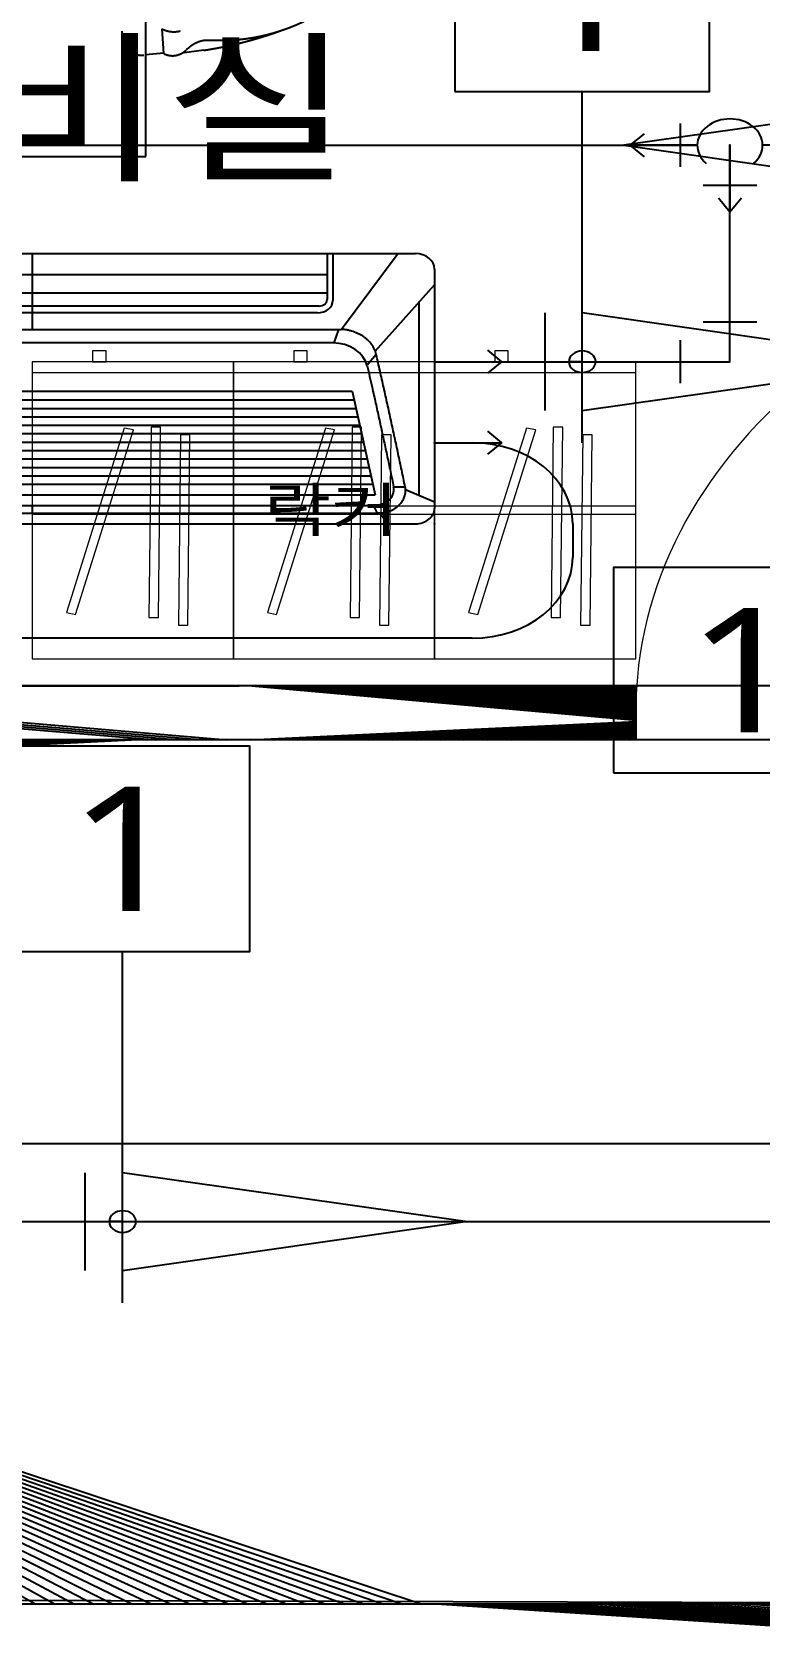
# Model space of a CAD drawing. Extents: x 11551484 to 2613213153046, y -2602833546311 to 14142.
# Drawn here: x 1301019264448 to 1301142150516, y -1301356682376 to -1301084002456 of the extents above; entities that cross this region are included whole.
import ezdxf
from ezdxf.enums import TextEntityAlignment as Align

# ---------------------------------------------------------------- set-up
doc = ezdxf.new("R2010")
doc.units = 0
doc.header["$LTSCALE"] = 1000
doc.header["$MEASUREMENT"] = 0
doc.header["$PDMODE"] = 35
doc.linetypes.add('DH-HID2', pattern=[1.2000000000000002, 0.8, -0.4])
doc.layers.get('0').update_dxf_attribs({"linetype": 'CONTINUOUS'})
for name, color, linetype in [('03-TEXT', 3, 'CONTINUOUS'), ('04_FUR', 6, 'CONTINUOUS'), ('DVM_DRAIN', 5, 'CONTINUOUS'), ('DVM_DRAIN_MARK', 7, 'CONTINUOUS'), ('DVM_INDOOR', 7, 'CONTINUOUS'), ('DVM_PIPE', 3, 'CONTINUOUS'), ('DVM_ROOM', 2, 'CONTINUOUS'), ('DVM_UNIT_BP', 7, 'CONTINUOUS'), ('DVM_UNIT_DP', 4, 'CONTINUOUS'), ('DVM_UNIT_LP', 3, 'CONTINUOUS'), ('FU-FURM', 251, 'DH-HID2'), ('wall', 3, 'CONTINUOUS'), ('WINDOW', 4, 'CONTINUOUS')]:
    doc.layers.add(name, color=color, linetype=linetype)
doc.layers.add('Arch', color=8, linetype='CONTINUOUS', lineweight=0)
doc.styles.add('DVM_DEFAULT', font='malgun.ttf')
doc.styles.add('맑은 고딕', font='malgun.ttf')
doc.styles.add('코레일둥고', font='H2GTRE.TTF')
pattern_1 = [(45, (-34694.73136349209, 110.6576521303505), (-35.35533905932738, 35.35533905932738), [])]

# ---------------------------------------------------------------- blocks, each defined once
blk = doc.blocks.new('F-509')
at = {"layer": 'FU-FURM'}
for p, q in [((1121.4706911596, 361.4706350847118), (1121.4706911596, 394.6663301478402)), ((1136.300296670495, 357.767953109942), (1140.781176578661, 316.7655926048319)), ((1141.321085648698, 283.4599108596449), (1104.525059931097, 280.2406456472818)), ((1140.860153386981, 283.4031374957267), (1143.340240803955, 249.8150474843569)), ((1295, 250), (0, 250)), ((1295, -450), (1295, 250))]:
    blk.add_line(p, q, dxfattribs=at)
for centre, radius, start, end in [((691.8494080367673, 389.1099416289508), 429.6572114810563, 0.7409719999552628, 23.24636800062055), ((238.7150052813231, 247.1287990342389), 904.3784679678531, 7.027010000026164, 16.45222100003707), ((1187.588145120564, 366.6144330181269), 66.31719127439725, 184.4485209996954, 219.3424400005716), ((1049.877183926525, 301.9465267035557), 58.80081010332952, 338.3372200004081, 11.75419299988825), ((1101.612286567164, 299.4733253258019), 42.8161570608496, 338.0372190001537, 35.88820500065422), ((1107.70774098736, 242.1077289997629), 36.14636417910448, 270, 7.016495999689363)]:
    blk.add_arc(centre, radius, start, end, dxfattribs=at)
blk = doc.blocks.new('$DorLib2D$00000001')
for p, q in [((0.45, 0.9750000000000001), (0.5000000000000002, 0.9750000000000001)), ((0.45, 0), (0.45, 0.9750000000000001)), ((0.5, 0), (0.5, 0.9750000000000001)), ((0.5, 0), (0.45, 0))]:
    blk.add_line(p, q)
at = {"lineweight": 13}
blk.add_arc((0.475, 0), 0.975, 91.4692835813538, 180, dxfattribs=at)
blk = doc.blocks.new('arrttt')
at = {"layer": 'Arch', "color": 6}
for p, q in [((883190.8091866482, 53558.69435824384), (882890.8091866482, 53558.69435824384)), ((882890.8091866482, 53558.69435824384), (882890.8091866482, 53008.69435824384)), ((883190.8091866482, 53008.69435824384), (883190.8091866482, 53558.69435824384)), ((882958.8985705156, 53496.28628451897), (882955.7710362856, 53144.11944006763)), ((882972.8981335749, 53496.17567644276), (882958.8985705156, 53496.28628451897)), ((882969.7705993449, 53144.00883199142), (882972.8981335749, 53496.17567644276)), ((883002.7963182068, 53482.13487960871), (882999.6687839768, 53129.96803515738)), ((883016.7958812664, 53482.0242715325), (883002.7963182068, 53482.13487960871)), ((883013.6683470361, 53129.85742708117), (883016.7958812664, 53482.0242715325)), ((883126.3991924241, 53476.32548065305), (883039.9940775736, 53134.9086914806)), ((883053.5695452989, 53131.48718946458), (883139.9746601492, 53472.90397863726)), ((883139.9746601492, 53472.90397863726), (883126.3991924241, 53476.32548065305)), ((882890.8091866482, 53291.19435824384), (883190.8091866482, 53291.19435824384)), ((882890.8091866482, 53276.19435824384), (883190.8091866482, 53276.19435824384)), ((882955.7710362856, 53144.11944006763), (882969.7705993449, 53144.00883199142)), ((883039.9940775736, 53134.9086914806), (883053.5695452989, 53131.48718946458)), ((882999.6687839768, 53129.96803515738), (883013.6683470361, 53129.85742708117)), ((883190.8091866482, 53028.69435824384), (882890.8091866482, 53028.69435824384)), ((882890.8091866482, 53008.69435824384), (883190.8091866482, 53008.69435824384)), ((883100.8091866482, 53008.69435824384), (883080.8091866482, 53008.69435824384)), ((883080.8091866482, 53008.69435824384), (883080.8091866482, 52988.69435824384)), ((883100.8091866482, 52988.69435824384), (883100.8091866482, 53008.69435824384)), ((883080.8091866482, 52988.69435824384), (883100.8091866482, 52988.69435824384))]:
    blk.add_line(p, q, dxfattribs=at)
blk = doc.blocks.new('DVM_BACKGROUND')
at = {"layer": 'wall', "ltscale": 10}
h = blk.add_hatch(dxfattribs=at)
h.set_pattern_fill('_USER', color=256, scale=50, angle=45, pattern_type=0)
h.set_pattern_definition(pattern_1)
h.paths.add_polyline_path([(11483101.33441699, -14250165.27273537), (11483101.33441699, -14249350.30844779), (11483101.33441697, -14248172.45241224), (11482901.33441697, -14248172.45241224), (11482901.33441697, -14250865.27273537), (11483101.334417, -14250865.27273537), (11483701.334417, -14250865.27273537), (11485833.83441696, -14250865.27273535), (11485833.83441696, -14250965.27273534), (11485883.83441696, -14250965.27273534), (11485933.83441696, -14250965.27273534), (11485933.83441697, -14250865.27273535), (11487611.33441698, -14250865.27273532), (11487611.33441698, -14250765.27273533), (11486711.33441698, -14250765.27273533), (11484901.334417, -14250765.27273536), (11483101.334417, -14250765.27273537)])
h.paths.add_polyline_path([(11487035.59672494, -14250519.50567434), (11487035.59672494, -14250371.95011878), (11487283.37450271, -14250371.95011878), (11487283.37450271, -14250519.50567434)], flags=9)
h.paths.add_polyline_path([(11485452.37260745, -14250535.64348578), (11485452.37260745, -14250380.31015245), (11486298.928163, -14250380.31015245), (11486298.928163, -14250535.64348578)], flags=9)
h.paths.add_polyline_path([(11483345.26733543, -14248763.00546598), (11483345.26733543, -14248615.44991042), (11483953.26733543, -14248615.44991042), (11483953.26733543, -14248763.00546598)], flags=9)
h.paths.add_polyline_path([(11484017.57913039, -14250535.64922801), (11484017.57913039, -14250377.87145024), (11484635.24579705, -14250377.87145024), (11484635.24579705, -14250535.64922801)], flags=9)
h.paths.add_polyline_path([(11484497.14655977, -14248911.60871928), (11484497.14655977, -14248764.05316373), (11484850.70211533, -14248764.05316373), (11484850.70211533, -14248911.60871928)], flags=9)
h.paths.add_polyline_path([(11484496.49393807, -14248801.81602343), (11484496.49393807, -14248654.26046788), (11484851.27171585, -14248654.26046788), (11484851.27171585, -14248801.81602343)], flags=9)
h.paths.add_polyline_path([(11485363.32209256, -14249918.30686888), (11485363.32209256, -14249469.28311686), (11487415.00284941, -14249469.28311686), (11487415.00284941, -14249918.30686888)], flags=9)
h.paths.add_polyline_path([(11484919.24945913, -14247737.56109879), (11485422.55881165, -14247737.56109879), (11485422.55881165, -14248101.71649447), (11484919.24945913, -14248101.71649447)], flags=9)
h.paths.add_polyline_path([(11486551.77395244, -14247341.34964989), (11487280.46459992, -14247341.34964989), (11487280.46459992, -14247740.45180816), (11486551.77395244, -14247740.45180816)], flags=9)
h.paths.add_polyline_path([(11482261.67988832, -14249525.99063136), (11482261.67988832, -14248811.73451625), (11482660.78204659, -14248811.73451625), (11482660.78204659, -14249525.99063136)], flags=9)
h.paths.add_polyline_path([(11481880.90492341, -14251923.92021739), (11481880.90492341, -14251206.62525336), (11482280.00708168, -14251206.62525336), (11482280.00708168, -14251923.92021739)], flags=9)
h.paths.add_polyline_path([(11481886.7345255, -14249829.5359551), (11481886.7345255, -14249108.18919251), (11482285.83668377, -14249108.18919251), (11482285.83668377, -14249829.5359551)], flags=9)
h.paths.add_polyline_path([(11483748.92647042, -14247341.34964989), (11484473.31208193, -14247341.34964989), (11484473.31208193, -14247740.45180816), (11483748.92647042, -14247740.45180816)], flags=9)
h = blk.add_hatch(dxfattribs=at)
h.set_pattern_fill('_USER', color=256, scale=50, angle=45, pattern_type=0)
h.set_pattern_definition(pattern_1)
h.paths.add_polyline_path([(11482901.33441697, -14250865.27273537), (11482901.33441697, -14255272.95241223), (11483101.33441704, -14255272.95241223), (11483101.334417, -14252465.27273537), (11483101.334417, -14251665.27273537), (11483101.334417, -14250865.27273537)])
h.paths.add_polyline_path([(11485833.83441697, -14251865.27273535), (11485833.83441697, -14252565.27273535), (11485833.83441697, -14255272.95241223), (11485933.83441697, -14255272.95241223), (11485933.83441697, -14254268.70628947), (11485933.83441697, -14253468.70628947), (11485933.83441697, -14252565.27273534), (11488565.83441695, -14252565.27273533), (11488566.33441695, -14252565.77273533), (11488566.33441695, -14252665.27273532), (11488616.33441695, -14252665.27273532), (11488666.33441695, -14252665.27273532), (11488666.33441694, -14252465.27273532), (11485933.83441697, -14252465.27273535), (11485933.83441696, -14251865.27273534)])
h.paths.add_polyline_path([(11488616.33441698, -14255473.45241223), (11488666.33441698, -14255473.45241222), (11488666.33441698, -14255272.95241222), (11488666.33441697, -14253565.27273532), (11488566.33441696, -14253565.27273533), (11488566.33441698, -14255272.95241223), (11488566.33441698, -14255372.95241223), (11488566.33441698, -14255473.45241223)])
h.paths.add_polyline_path([(11481880.90492341, -14254179.65933639), (11481880.90492341, -14253458.56581121), (11482280.00708168, -14253458.56581121), (11482280.00708168, -14254179.65933639)], flags=9)
for p, q in [((11487611.33441698, -14250765.27273533), (11483101.334417, -14250765.27273537)), ((11487611.33441698, -14250765.27273533), (11487611.33441698, -14250865.27273532)), ((11487611.33441698, -14250865.27273533), (11485933.83441697, -14250865.27273535)), ((11488666.33441694, -14252465.27273532), (11485933.83441697, -14252465.27273534))]:
    blk.add_line(p, q, dxfattribs=at)
at = {"color": 251, "true_color": 0x636466, "rotation": 269.9999999999999}
blk.add_blockref('F-509', (11486679.03216225, -14248179.22549389), dxfattribs=at)
at = {"layer": '04_FUR', "rotation": 180}
for p in [(12369902.14360363, -14197156.57837713), (12370202.14360363, -14197156.57837713), (12370502.14360363, -14197156.57837713)]:
    blk.add_blockref('arrttt', p, dxfattribs=at)
at = {"layer": 'WINDOW', "xscale": -900, "yscale": -900, "zscale": -900, "rotation": 180}
blk.add_blockref('$DorLib2D$00000001', (11488061.33441698, -14250815.27273532), dxfattribs=at)
at = {"layer": '03-TEXT', "style": '맑은 고딕'}
blk.add_text('직원실/탕비실', height=222.2222222222222, dxfattribs=at).set_placement((11485406.448099, -14249585.17482379), align=Align.TOP_LEFT)
at = {"layer": 'FU-FURM', "style": '코레일둥고'}
blk.add_text('락커', height=80, dxfattribs=at).set_placement((11487056.48561383, -14250479.172341))
blk = doc.blocks.new('DVM_DP_VEC')
at = {"layer": 'DVM_UNIT_DP', "color": 0}
blk.add_line((0, 0), (100, 0), dxfattribs=at)
blk.add_lwpolyline([(78.78679656440357, 21.21320343559637), (100, 0), (78.78679656440357, -21.21320343559637)], dxfattribs=at)
blk.add_point((0, 0), dxfattribs=at)
blk = doc.blocks.new('DVM_LP_VEC')
at = {"layer": 'DVM_UNIT_LP', "color": 0}
blk.add_line((0, 0), (100, 0), dxfattribs=at)
blk.add_lwpolyline([(78.78679656440357, 21.21320343559637), (100, 0), (78.78679656440357, -21.21320343559637)], dxfattribs=at)
blk.add_point((0, 0), dxfattribs=at)
blk = doc.blocks.new('DVM_ID_CST_WF1W_AP_970X135X410_T_BLO')
at = {"layer": 'DVM_INDOOR'}
h = blk.add_hatch(dxfattribs=at)
h.set_pattern_fill('DOTS', color=0, scale=15)
h.set_pattern_definition([(0, (0.0003496646069152121, -0.09714505920308886), (11.90625, 23.8125), [0, -23.8125])])
h.paths.add_polyline_path([(427.7677599780375, 403.0051856108724, 0.414213562372542), (439.7677599780149, 415.0051856108725), (439.767759978015, 426.8167993794647), (-439.7670373938232, 426.8167993794648), (-439.7670373938232, 415.0051856108725, 0.4142135623736464), (-427.7670373938006, 403.0051856108724)])
h.paths.add_polyline_path([(-439.7670373938232, 461.5746551591514), (-439.7670373938232, 426.8167993794648), (439.7677599780149, 426.8167993794647), (439.7677599780149, 461.5746551591515)])
h.paths.add_polyline_path([(-439.7670373938232, 500.0072533002758), (-439.7670373938232, 461.5746551591514), (439.7677599780149, 461.5746551591515), (439.7677599780149, 499.9927466878061)])
at = {"layer": 'DVM_INDOOR', "color": 0}
for p, q in [((-571.4990598701573, 500.0094260231808), (571.5009401298428, 499.990573945807)), ((0.0003612920958175891, 499.4283078184637), (0.0003612920958175891, 359.8821821272629)), ((448.4642055202443, 499.9926032529292), (448.4642055202443, 413.5951200376015)), ((545.491903168079, 500.0089970429732), (461.0322544807315, 359.8761124277978)), ((-439.6487621943843, 461.5746551591514), (439.7677599780149, 461.5746551591515)), ((600.0004700649214, 471.4905739496835), (600.0004700649214, 28.49057395743668)), ((511.5411571904516, 319.3819922798672), (600.001410194764, 442.4832492327834)), ((439.7677599780149, 426.8167993794647), (-439.7670373938232, 426.8167993794648)), ((576.7863884121195, 410.0078044250793), (576.7863884121194, 52.85681538480305)), ((425.4642055202442, 390.5951200376015), (-425.6456984023123, 390.5951200376034)), ((-461.030374221046, 359.8761124277978), (460.864802429351, 359.8882496373798)), ((456.7053250291463, 359.8881948757862), (449.8132476263348, 334.7342913305408)), ((448.4619465166802, 334.7329617396376), (-448.4613554322693, 334.7326016648243)), ((513.0342722146892, 313.2273322624525), (499.2995715422561, 293.7900992585048)), ((-476.8691402362433, 245.7597731332266), (476.869855491873, 245.7597731332266)), ((476.8698554918732, 245.7597731332266), (511.1667994104088, 53.39360460217856)), ((-479.7912322273677, 229.3608049009347), (479.7936258101134, 229.3608049009347)), ((-485.3887959221527, 197.9469173546961), (485.3944045107752, 197.9469173546961)), ((-482.6080843217968, 213.5524497389874), (482.6120957862732, 213.5524497389874)), ((-488.1692921244019, 182.3425937984354), (488.1764977134545, 182.3425937984354)), ((-493.6936343020755, 151.3396301165635), (493.7040128416355, 151.3396301165635)), ((-490.9136592278325, 166.9410290689291), (490.9224410662761, 166.9410290689291)), ((-496.4732692096385, 135.7401402014881), (496.4852442549376, 135.7401402014881)), ((-502.0670361433858, 104.3475603224379), (502.082224013861, 104.3475603224379)), ((-499.2525220345811, 120.1427945586584), (499.2660933661667, 120.1427945586584)), ((-507.5875860502828, 73.3658791081211), (507.6059446931439, 73.3658791081211)), ((-504.8097190014089, 88.95544768650595), (504.8264821539148, 88.95544768650595)), ((-511.1463967359131, 53.39360460217856), (511.1667994104085, 53.39360460217856)), ((538.9125299232195, 68.46078648941202), (556.1512823488431, 68.44762483789142)), ((556.6937252461644, 63.38770585423581), (600.0004700649214, 40.6899388878962)), ((509.1680617193318, 33.32039268178002), (-509.1673464636715, 33.32039268178002)), ((0.0003576278308027585, 33.32039268178002), (0.0003881806525782849, 19.49141748498572)), ((509.1680617193318, 33.32039268178002), (514.6012343886863, 19.49134255372709)), ((-571.5, 0), (571.5, 0)), ((-514.6004580273811, 19.49149241624435), (514.6012343886863, 19.49134255372709)), ((518.5893372665213, 19.66940395804587), (530.8807938719937, -0.008756085566345509))]:
    blk.add_line(p, q, dxfattribs=at)
blk.add_lwpolyline([(439.7677599780149, 499.9927466878061), (439.7677599780149, 415.0051856108724, -0.414213562372544), (427.7677599780374, 403.0051856108724), (-427.8324047024502, 403.0051856092625)], format="xyb", dxfattribs=at)
for centre, radius, start, end in [((571.5004700649215, 471.4905739496835), 28.5, 0, 89.99905499171611), ((425.4642055202443, 413.5951200376015), 23, 269.9999999999999, 0), ((448.4619673923672, 282.7329617396417), 52, 10.44983575181685, 90.0000230017069), ((571.5085142349991, 28.49195459122097), 28.491955863373, 269.9828783344734, 359.997223620263)]:
    blk.add_arc(centre, radius, start, end, dxfattribs=at)
for points, knots in [([(511.5404104709472, 319.3821118932584), (511.4336502342702, 319.7360927399697), (511.0769739508645, 320.878715260181), (509.5995853681956, 325.1366726828558), (506.3999062258457, 331.8917883886741), (501.5931709133728, 338.6660547955946), (497.0906985902401, 343.5279750988557), (493.410579995821, 346.8683578946759), (489.455687062114, 349.8786430206657), (483.851311064166, 353.4155066249588), (477.8205351944169, 356.2073370675695), (471.4957316135891, 358.1871665434965), (467.4493494513453, 359.0719056709842), (464.1762957368586, 359.5732296130726), (462.2506170903315, 359.781003699922), (461.1452468963597, 359.8681862399528), (460.864802429351, 359.8882496373797)], [0, 0, 0, 0, 0.01608518895956973, 0.05207365526348239, 0.196027520479133, 0.3399813856947836, 0.411958318302609, 0.4839352509104343, 0.5559121835182596, 0.6278891161260849, 0.7718429813417356, 0.8438199139495608, 0.9157968465573861, 0.9517853128612987, 0.9877737791652115, 1, 1, 1, 1]), ([(513.0342722146883, 313.2273322624537), (512.7324728312245, 314.8545452275278), (512.2582030729208, 316.9148345202231), (511.6725120337736, 318.9441077775231), (511.5404104709468, 319.3821118932588)], [0, 0, 0, 0, 0.7833779727462047, 1, 1, 1, 1]), ([(540.575709729644, 159.8634561924709), (540.5494614987869, 160.014525130137), (538.7502941428642, 170.3684302817053), (535.1548267262823, 190.9217437106271), (529.7319927174652, 221.5148550020097), (524.2396556423295, 252.0973490672125), (519.6046891035384, 277.5736728821789), (516.3296276273098, 295.4021363733819), (514.4495186430848, 305.588472232364), (513.506384274919, 310.6810291991692), (513.0342722146892, 313.2273322624531)], [0, 0, 0, 0, 0.002952561866221171, 0.202362049492977, 0.4017715371197327, 0.6011810247464885, 0.8005905123732442, 0.9002952561866221, 0.9501476280933111, 1, 1, 1, 1]), ([(506.7541311361978, 253.0561061938955), (507.6937394686464, 247.8752629031555), (510.3256614593614, 233.3117994246822), (514.6101016991437, 209.3594337641441), (519.5868509171759, 181.1961438563823), (524.5108848944695, 153.0252861755007), (529.3783547058987, 124.8464243088031), (534.1832137992222, 96.6587586773471), (537.3382977970008, 77.86023257107897), (538.9125299232204, 68.46078648941202)], [0, 0, 0, 0, 0.08428539454746853, 0.2369044954562237, 0.389523596364979, 0.5421426972737342, 0.6947617981824895, 0.8473808990912448, 1, 1, 1, 1]), ([(556.1512823488437, 68.44762483789086), (554.4432278380212, 78.65959459191387), (551.0118526773289, 99.08192600714105), (545.8191025958862, 129.5537090252304), (542.3222172604823, 149.8116150965857), (540.5757224062166, 159.8633832337913)], [0, 0, 0, 0, 0.3349869304479672, 0.6699738608959345, 1, 1, 1, 1]), ([(535.5655812855892, 48.89679283793166), (535.1328921385488, 48.11379483983339), (534.3801682169814, 46.88435098278703), (533.3833917344813, 45.49046492062527), (532.7131131573836, 44.62938641716582), (532.1930496168937, 43.9974549716994), (531.6559682301971, 43.37990043700208), (530.9177495565867, 42.57622058579497), (529.9546077375393, 41.60965172632322), (528.737729812998, 40.51396050640241), (527.4632259683443, 39.48580258211334), (526.1345780251489, 38.52851983764069), (524.2963616533206, 37.35000655819485), (520.9188869977842, 35.55332968402033), (517.2780370126951, 34.32341201055223), (514.0610216465101, 33.70499769490536), (512.4380675567294, 33.48346902552723), (510.8054780150763, 33.35013716643127), (509.7138686559391, 33.320392681779), (509.1680617193318, 33.32039268178002)], [0, 0, 0, 0, 0.08350158727057388, 0.134418165755542, 0.1598764549980261, 0.1853347442405101, 0.2107930334829942, 0.2362513227254782, 0.2871679012104463, 0.3380844796954144, 0.3890010581803826, 0.4399176366653507, 0.4908342151503188, 0.5926673721202551, 0.7963336860601276, 0.8472502645450957, 0.8981668430300638, 0.9490834215150319, 1, 1, 1, 1]), ([(535.5655812855892, 48.89679283793177), (535.6605719500352, 49.06868876046175), (536.7905474796806, 51.16161269518736), (538.0744494694922, 54.4064977163799), (539.0015355241529, 58.67694793388861), (539.2892576195476, 61.39291102761044), (539.341356523133, 63.57478604604475), (539.2751146302666, 65.75631942381139), (539.0927254981442, 67.38487235804527), (538.91252992322, 68.46078648941156)], [0, 0, 0, 0, 0.02912868415534248, 0.3527524561035617, 0.5145643420776712, 0.6763762280517809, 0.7572821710388357, 0.8381881140258904, 1, 1, 1, 1]), ([(552.8168829601553, 43.65527452443504), (553.8163409810621, 45.80159121875212), (555.1620771559941, 49.46849781577848), (556.3079224454112, 54.77183496186623), (556.6961110362871, 58.56978760712897), (556.7583688539142, 61.44704829694692), (556.7218900043216, 62.79890994778381), (556.6937182789246, 63.38785151250337)], [0, 0, 0, 0, 0.3498295049363406, 0.5750601210634518, 0.800290737190563, 0.9129060452541187, 1, 1, 1, 1]), ([(556.6937182789246, 63.38785151250337), (556.6854630497354, 63.56043049115371), (556.5940078624061, 65.25553562677348), (556.4014822367384, 66.9442681996845), (556.1512823488432, 68.44762483789142)], [0, 0, 0, 0, 0.1017792736550928, 1, 1, 1, 1]), ([(518.5893372665208, 19.66940395804587), (518.782258582028, 19.68664457767064), (519.733838216643, 19.77808559287424), (521.4381379802538, 19.99962801570129), (525.9352369804254, 20.83638770876516), (531.0280066503527, 22.52319752790353), (535.7548096752206, 25.00902020877035), (538.3269185467597, 26.64475143149897), (540.1862576674442, 27.97490018177788), (541.9702927078346, 29.40431520112699), (543.6737337060298, 30.92905504205859), (545.0219414773304, 32.27561560685749), (546.0540917515267, 33.39688201662054), (546.804672246922, 34.25896116911505), (547.5323926114492, 35.1405353215159), (548.4711776199841, 36.34134818890638), (550.0251531289881, 38.51042777912286), (551.5499500051354, 41.06120922643206), (552.5293795174601, 43.03786646344369), (552.8168829601553, 43.65527452443504)], [0, 0, 0, 0, 0.01327019338934587, 0.06549583673095927, 0.1177214800725728, 0.3266240534390266, 0.4310753401222536, 0.483300983463867, 0.5355266268054805, 0.5877522701470939, 0.6399779134887074, 0.6922035568303209, 0.7183163785011275, 0.7444292001719343, 0.770542021842741, 0.7966548435135478, 0.8488804868551612, 0.9533317735383882, 1, 1, 1, 1]), ([(518.5893372665213, 19.66940395804587), (518.0230051543612, 19.61879308334093), (516.6949875322215, 19.52627732559401), (515.3637446557999, 19.49175383074882), (514.6012343886863, 19.49134255372709)], [0, 0, 0, 0, 0.4272316611373876, 1, 1, 1, 1])]:
    blk.add_open_spline(points, degree=3, knots=knots, dxfattribs=at)
blk.add_open_spline([(499.5994997390569, 292.1644401757762), (502.0032515391083, 279.1312835756832), (504.3878599444205, 266.0951159793729), (506.7519931379201, 253.0558180039768)], degree=3, dxfattribs=at)
at = {"layer": 'DVM_UNIT_BP'}
blk.add_point((600.0004700649214, 0), dxfattribs=at)
at = {"layer": 'DVM_UNIT_DP'}
blk.add_blockref('DVM_DP_VEC', (600.0004700649214, 299.9999999999999), dxfattribs=at)
at = {"layer": 'DVM_UNIT_LP'}
blk.add_blockref('DVM_LP_VEC', (600.0004700649214, 150), dxfattribs=at)
blk = doc.blocks.new('CAD_AC_D_T')
at = {"layer": 'DVM_DRAIN', "color": 1}
for p, q in [((40.02287726104259, 73.74445834074868), (-40.02287726104259, 73.74445834074868)), ((-73.74445834080689, 40.02287726098439), (-73.74445834080689, -40.02287726098439)), ((73.74445834127255, 40.02287726098439), (73.74445834127255, -40.02287726098439))]:
    blk.add_line(p, q, dxfattribs=at)
at = {"layer": 'DVM_DRAIN', "color": 2}
blk.add_arc((0, 0), 48.77107199999999, 136.3156871818883, 43.68431281811175, dxfattribs=at)
at = {"layer": 'DVM_UNIT_DP', "color": 4, "rotation": 90}
blk.add_blockref('DVM_DP_VEC', (0, 0), dxfattribs=at)
at = {"layer": 'DVM_UNIT_DP', "color": 2, "xscale": -1}
blk.add_blockref('DVM_DP_VEC', (-48.76263796930448, -0.9069742574784954), dxfattribs=at)
at = {"layer": 'DVM_UNIT_DP', "color": 1}
blk.add_blockref('DVM_DP_VEC', (48.771072, 0), dxfattribs=at)
blk = doc.blocks.new('CAD_DRAIN_DIR')
at = {"layer": 'DVM_DRAIN_MARK', "color": 0, "linetype": 'Continuous'}
for p, q in [((-6.59952092973981e-11, -150.3578458413394), (6.59952092973981e-11, 150.3578458413394)), ((-55.55061784064634, -90.21470750475889), (-55.55061784033427, 90.21470750484407)), ((511.2168043320999, -3.553484884001426e-10), (3.959144123655278e-11, 90.21470750479786)), ((-3.959144123655278e-11, -90.2147075048051), (511.2168043320999, -3.553484884001426e-10))]:
    blk.add_line(p, q, dxfattribs=at)
blk = doc.blocks.new('CAD_DRAIN_MARK')
at = {"layer": 'DVM_DRAIN_MARK', "color": 0}
blk.add_lwpolyline([(-190, -190), (190, -190), (190, 190), (-190, 190)], close=True, dxfattribs=at)
at = {"layer": 'DVM_DRAIN_MARK', "color": 0, "ltscale": 0.05, "style": 'DVM_DEFAULT'}
blk.add_attdef('S', text='', height=230, dxfattribs=at).set_placement((5, 6.110667527536862e-13), align=Align.MIDDLE_CENTER)
blk = doc.blocks.new('260514_슬하신경정신과의원(에어컨 오봉수)')
at = {"layer": 'DVM_DRAIN', "color": 1}
for p, q in [((11487711.92072524, -14250091.27273534), (11487791.92072524, -14250091.27273534)), ((11487677.92072524, -14250205.27273534), (11487677.92072524, -14250125.27273534))]:
    blk.add_line(p, q, dxfattribs=at)
at = {"layer": 'DVM_DRAIN'}
for points in [[(11483391.3421642, -14250464.37318166), (11483391.3421642, -14249764.66723203), (11487703.14988328, -14249764.66723203)], [(11487311.33488704, -14250165.27273534), (11487751.92072524, -14250165.27273534), (11487751.92072524, -14249764.66723203)], [(11485233.83441697, -14252479.62490825), (11485233.83441697, -14251756.91564099), (11488458.12398777, -14251756.91564099)]]:
    blk.add_lwpolyline(points, dxfattribs=at)
at = {"layer": 'DVM_DRAIN_MARK', "color": 2}
for points in [[(11487531.62780614, -14250165.27273534, 0, 0, 0), (11487511.62780614, -14250165.27273534, 40, 40, -1), (11487551.62780614, -14250165.27273534, 40, 40, -1), (11487511.62780614, -14250165.27273534, 0, 0, 0), (11487531.62780614, -14250165.27273534, 0, 0, 0), (11487531.62780614, -14249665.27273534, 0, 0, 0)], [(11486845.97920237, -14251756.91564099, 0, 0, 0), (11486825.97920237, -14251756.91564099, 40, 40, -1), (11486865.97920237, -14251756.91564099, 40, 40, -1), (11486825.97920237, -14251756.91564099, 0, 0, 0), (11486845.97920237, -14251756.91564099, 0, 0, 0), (11486845.97920237, -14251256.91564099, 0, 0, 0)]]:
    blk.add_lwpolyline(points, format="xyseb", dxfattribs=at)
at = {"layer": 'DVM_PIPE'}
for points in [[(11487311.33488704, -14250315.27273534), (11487367.5163187, -14250315.27273534, -0.4142135623632491), (11487517.5163187, -14250465.27273534), (11487517.5163187, -14250527.13589155, -0.414213562373095), (11487367.5163187, -14250677.13589155), (11483822.15592777, -14250677.13589155, -0.414213562373095), (11483672.15592777, -14250527.13589155), (11483672.15592778, -14250177.13589155)], [(11488894.53572867, -14251613.17678551), (11483822.15592777, -14251613.17678551, -0.414213562373095), (11483672.15592777, -14251463.17678551), (11483672.15592778, -14251263.17678551)]]:
    blk.add_lwpolyline(points, format="xyb", dxfattribs=at)
at = {"layer": 'DVM_ROOM'}
for points in [[(11485933.83441697, -14252454.42267964), (11488666.33441695, -14252465.27273532), (11488666.33441698, -14258567.45241224), (11490073.85301157, -14258567.45241225), (11490073.85301157, -14252465.27273531), (11496759.24147333, -14252465.27273531), (11496759.24147333, -14255877.95241211), (11498137.36454859, -14255877.95241224), (11498137.36454859, -14254777.45241224), (11503179.33441697, -14254777.45241224), (11503179.33441697, -14249068.2155909), (11496901.33441697, -14249068.2155909), (11496901.33441697, -14248372.45241224), (11496201.33441697, -14248372.45241224), (11496201.33441697, -14248172.45241224), (11492973.83441697, -14248172.45241224), (11492973.83441697, -14250865.27273528), (11489951.33441698, -14250865.27273528), (11489951.33441697, -14248172.45241224), (11488711.33441698, -14248191.99843914), (11488711.33441698, -14250865.27273532), (11485933.83441696, -14250865.27273535)], [(11483101.33441697, -14248215.85486777), (11488611.33441698, -14248215.85486777), (11488611.33441698, -14250765.27273532), (11483101.33441697, -14250765.27273532)]]:
    blk.add_lwpolyline(points, close=True, dxfattribs=at)
blk.add_blockref('DVM_BACKGROUND', (0, 0))
at = {"layer": 'DVM_DRAIN', "rotation": 180}
blk.add_blockref('CAD_AC_D_T', (11487751.92072523, -14249764.66723203), dxfattribs=at)
at = {"layer": 'DVM_DRAIN_MARK', "color": 1}
for p in [(11487531.62780614, -14249475.27273534), (11487768.12398777, -14250736.40601553), (11486845.97920237, -14251066.91564099)]:
    blk.add_blockref('CAD_DRAIN_MARK', p, dxfattribs=at).add_auto_attribs({'S': '1'})
at = {"layer": 'DVM_DRAIN_MARK', "color": 7, "rotation": 180}
blk.add_blockref('CAD_DRAIN_DIR', (11488105.0223565, -14249764.66723203), dxfattribs=at)
at = {"layer": 'DVM_DRAIN_MARK', "color": 7}
for p in [(11487531.62780614, -14250165.27273534), (11486845.97920237, -14251756.91564099)]:
    blk.add_blockref('CAD_DRAIN_DIR', p, dxfattribs=at)
at = {"layer": 'DVM_INDOOR', "color": 1}
blk.add_blockref('DVM_ID_CST_WF1W_AP_970X135X410_T_BLO', (11486711.33441698, -14250465.27273534), dxfattribs=at)

msp = doc.modelspace()

# ---------------------------------------------------------------- block references
at = {"layer": 'wall', "ltscale": 10, "xscale": 113262, "yscale": 91306, "zscale": 113262}
msp.add_blockref('260514_슬하신경정신과의원(에어컨 오봉수)', (11365289, -14088532), dxfattribs=at)

doc.saveas('drawing.dxf')
